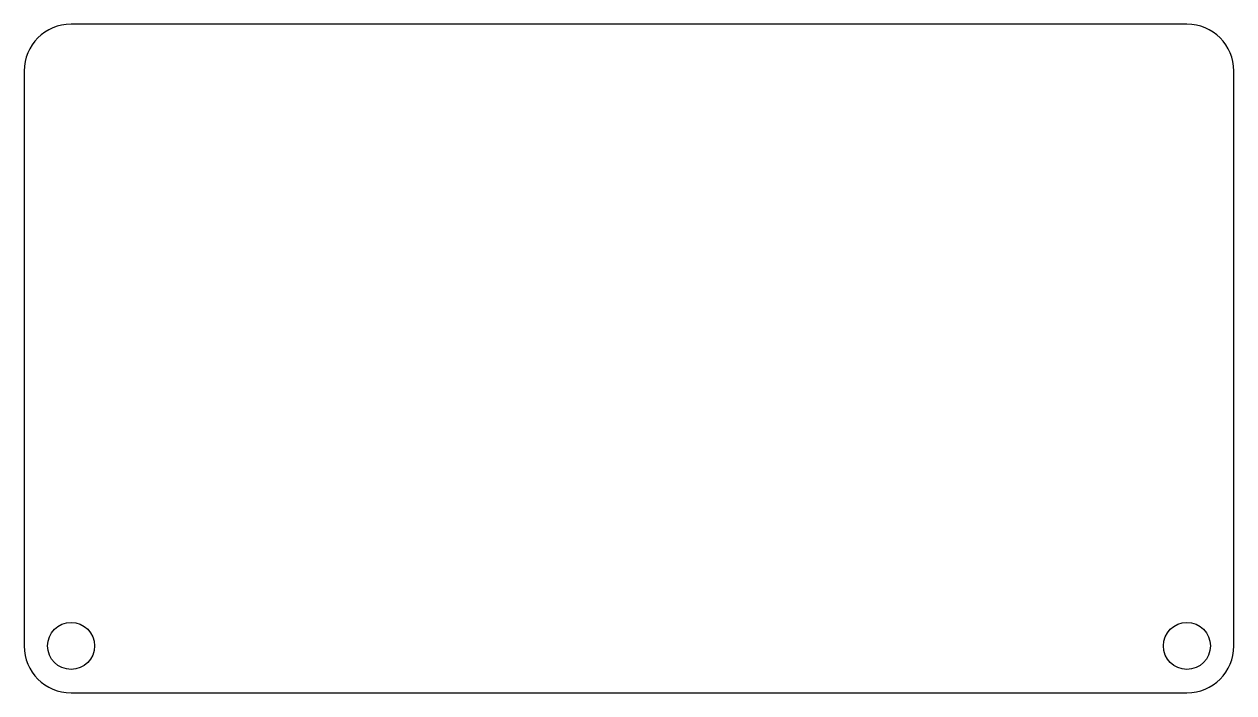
# Model space of a CAD drawing. Header units: millimetres. Extents: x 48.7 to 126.1, y 73.3 to 116.
import ezdxf

# ---------------------------------------------------------------- set-up
doc = ezdxf.new("R2010")
doc.units = ezdxf.units.MM

msp = doc.modelspace()

# ---------------------------------------------------------------- linework, layer by layer
at = {"color": 7, "linetype": 'Continuous', "lineweight": 25}
for p, q in [((123.069, 116.046), (51.711, 116.046)), ((48.711, 113.046), (48.711, 76.281)), ((126.069, 76.281), (126.069, 113.046)), ((51.711, 73.281), (123.069, 73.281))]:
    msp.add_line(p, q, dxfattribs=at)
for centre in [(51.711, 76.281), (123.069, 76.281)]:
    msp.add_circle(centre, 1.5, dxfattribs=at)
for centre, start, end in [((51.711, 113.046), 90, 180), ((123.069, 113.046), 0, 90), ((51.711, 76.281), 180, 270), ((123.069, 76.281), 270, 0)]:
    msp.add_arc(centre, 3, start, end, dxfattribs=at)

doc.saveas('drawing.dxf')
